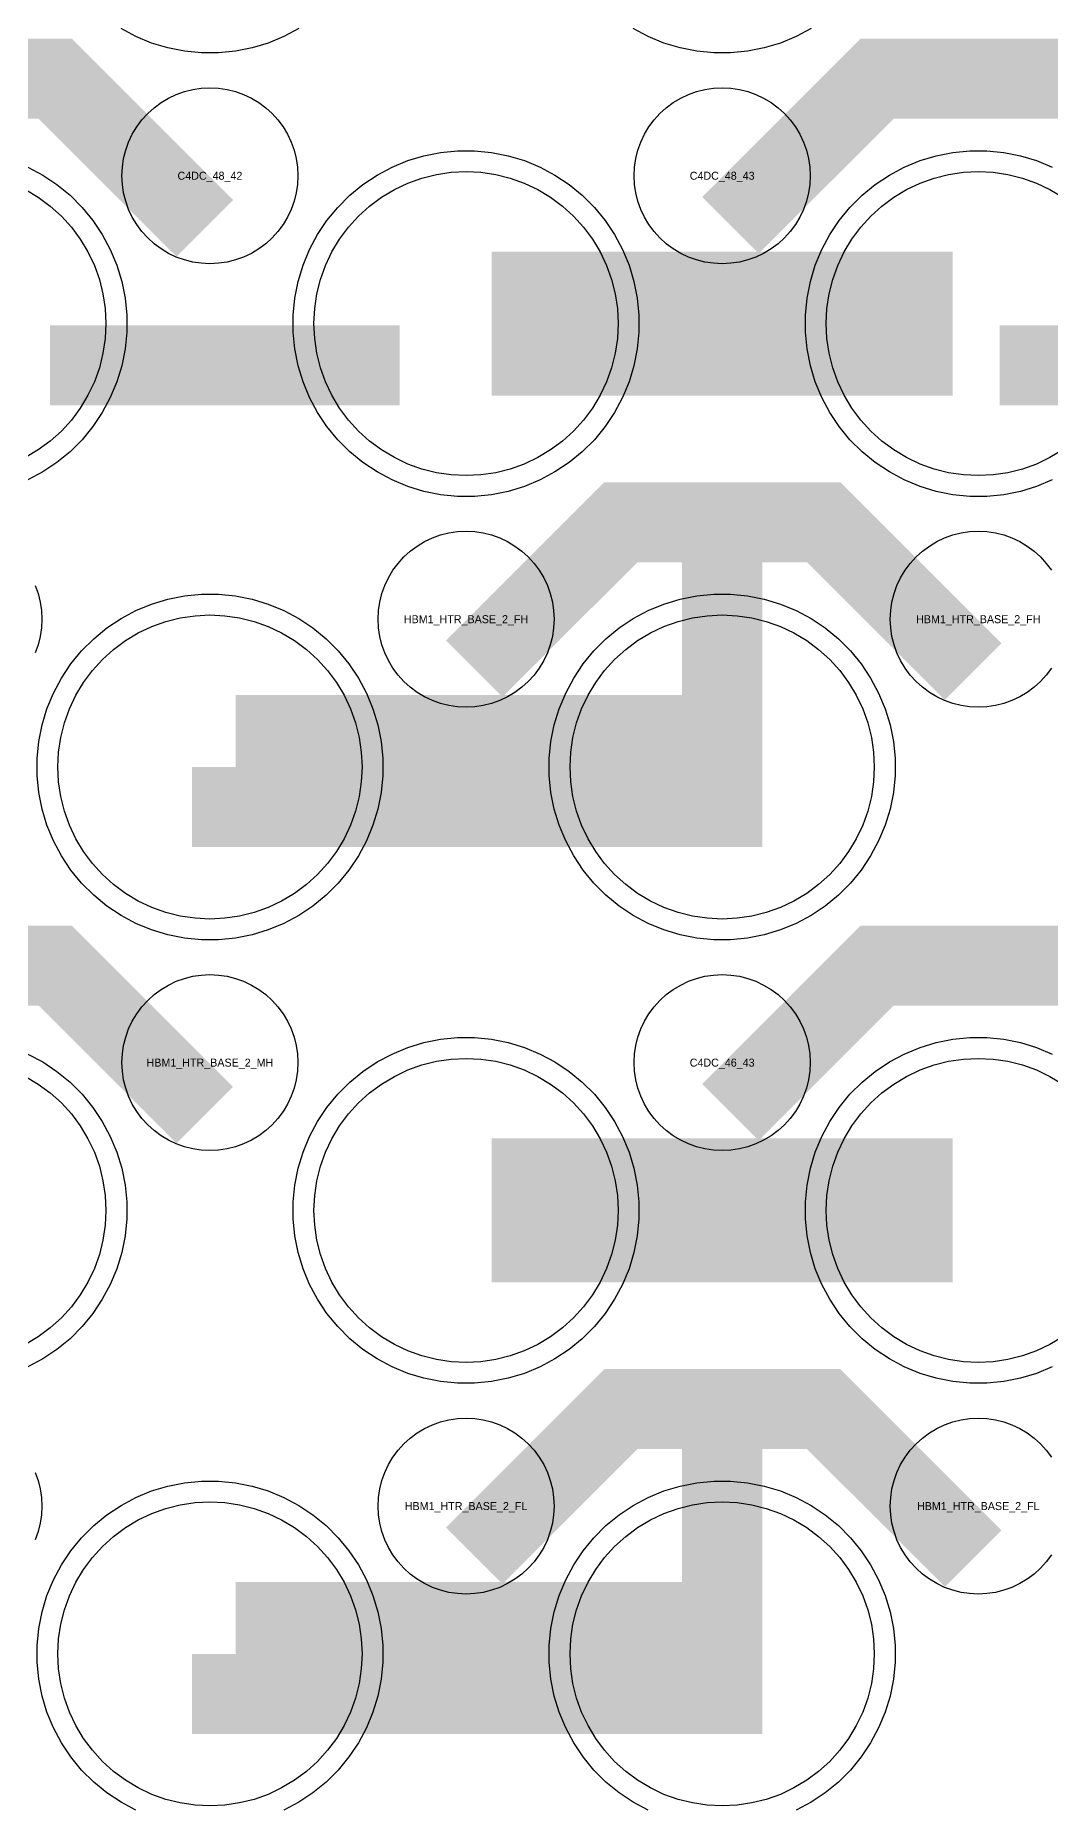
# Model space of a CAD drawing. Extents: x -11880 to 11880, y -14992 to 14992.
# Drawn here: x 1626 to 1943, y -8652 to -8098 of the extents above; entities that cross this region are included whole.
import ezdxf
from ezdxf.enums import TextEntityAlignment as Align

# ---------------------------------------------------------------- set-up
doc = ezdxf.new("R2010")
doc.units = 0
doc.header["$MEASUREMENT"] = 0
for name, color, linetype in [('GDS_775_DT_237', 138, 'CONTINUOUS'), ('RDL1_FS', 34, 'CONTINUOUS'), ('RDL_BS', 160, 'CONTINUOUS')]:
    doc.layers.add(name, color=color, linetype=linetype)

msp = doc.modelspace()

# ---------------------------------------------------------------- linework, layer by layer
at = {"layer": 'RDL1_FS', "color": 241, "true_color": 0xf7abae}
msp.add_lwpolyline([(1760, -8235.999), (1755.343, -8235.77), (1750.732, -8235.086), (1746.209, -8233.954), (1741.819, -8232.382), (1737.605, -8230.39), (1733.605, -8227.992), (1729.86, -8225.214), (1726.406, -8222.084), (1723.276, -8218.63), (1720.498, -8214.885), (1718.1, -8210.885), (1716.108, -8206.671), (1714.536, -8202.281), (1713.404, -8197.758), (1712.72, -8193.147), (1712.491, -8188.49), (1712.72, -8183.833), (1713.404, -8179.222), (1714.536, -8174.699), (1716.108, -8170.309), (1718.1, -8166.095), (1720.498, -8162.095), (1723.276, -8158.35), (1726.406, -8154.896), (1729.86, -8151.766), (1733.605, -8148.988), (1737.605, -8146.59), (1741.819, -8144.598), (1746.209, -8143.026), (1750.732, -8141.894), (1755.343, -8141.21), (1760, -8140.981), (1764.657, -8141.21), (1769.268, -8141.894), (1773.791, -8143.026), (1778.181, -8144.598), (1782.395, -8146.59), (1786.395, -8148.988), (1790.14, -8151.766), (1793.594, -8154.896), (1796.724, -8158.35), (1799.502, -8162.095), (1801.9, -8166.095), (1803.892, -8170.309), (1805.464, -8174.699), (1806.596, -8179.222), (1807.28, -8183.833), (1807.509, -8188.49), (1807.28, -8193.147), (1806.596, -8197.758), (1805.464, -8202.281), (1803.892, -8206.671), (1801.9, -8210.885), (1799.502, -8214.885), (1796.724, -8218.63), (1793.594, -8222.084), (1790.14, -8225.214), (1786.395, -8227.992), (1782.395, -8230.39), (1778.181, -8232.382), (1773.791, -8233.954), (1769.268, -8235.086), (1764.657, -8235.77)], close=True, dxfattribs=at)
for points in [[(1946.395, -8227.992), (1942.395, -8230.39), (1938.181, -8232.382), (1933.791, -8233.954), (1929.268, -8235.086), (1924.657, -8235.77), (1920, -8235.999), (1915.343, -8235.77), (1910.732, -8235.086), (1906.209, -8233.954), (1901.819, -8232.382), (1897.605, -8230.39), (1893.605, -8227.992), (1889.86, -8225.214), (1886.406, -8222.084), (1883.276, -8218.63), (1880.498, -8214.885), (1878.1, -8210.885), (1876.108, -8206.671), (1874.536, -8202.281), (1873.404, -8197.758), (1872.72, -8193.147), (1872.491, -8188.49), (1872.72, -8183.833), (1873.404, -8179.222), (1874.536, -8174.699), (1876.108, -8170.309), (1878.1, -8166.095), (1880.498, -8162.095), (1883.276, -8158.35), (1886.406, -8154.896), (1889.86, -8151.766), (1893.605, -8148.988), (1897.605, -8146.59), (1901.819, -8144.598), (1906.209, -8143.026), (1910.732, -8141.894), (1915.343, -8141.21), (1920, -8140.981), (1924.657, -8141.21), (1929.268, -8141.894), (1933.791, -8143.026), (1938.181, -8144.598), (1942.395, -8146.59), (1946.395, -8148.988)], [(1622.395, -8146.59), (1626.395, -8148.988), (1630.14, -8151.766), (1633.594, -8154.896), (1636.724, -8158.35), (1639.502, -8162.095), (1641.9, -8166.095), (1643.892, -8170.309), (1645.464, -8174.699), (1646.596, -8179.222), (1647.28, -8183.833), (1647.509, -8188.49), (1647.28, -8193.147), (1646.596, -8197.758), (1645.464, -8202.281), (1643.892, -8206.671), (1641.9, -8210.885), (1639.502, -8214.885), (1636.724, -8218.63), (1633.594, -8222.084), (1630.14, -8225.214), (1626.395, -8227.992), (1622.395, -8230.39)]]:
    msp.add_lwpolyline(points, dxfattribs=at)
for points in [[(1768.002, -8188.49, 45, 45, 0), (1840.002, -8188.49, 45, 45, 0)], [(1840.002, -8188.49, 45, 45, 0), (1912.002, -8188.49, 45, 45, 0)]]:
    msp.add_lwpolyline(points, format="xyseb", dxfattribs=at)
at = {"layer": 'RDL1_FS'}
for points in [[(1680, -8374.564), (1675.343, -8374.335), (1670.732, -8373.651), (1666.209, -8372.519), (1661.819, -8370.947), (1657.605, -8368.955), (1653.605, -8366.557), (1649.86, -8363.779), (1646.406, -8360.649), (1643.276, -8357.195), (1640.498, -8353.45), (1638.1, -8349.45), (1636.108, -8345.236), (1634.536, -8340.846), (1633.404, -8336.323), (1632.72, -8331.712), (1632.491, -8327.055), (1632.72, -8322.398), (1633.404, -8317.787), (1634.536, -8313.264), (1636.108, -8308.874), (1638.1, -8304.66), (1640.498, -8300.66), (1643.276, -8296.915), (1646.406, -8293.461), (1649.86, -8290.331), (1653.605, -8287.553), (1657.605, -8285.155), (1661.819, -8283.163), (1666.209, -8281.591), (1670.732, -8280.459), (1675.343, -8279.775), (1680, -8279.546), (1684.657, -8279.775), (1689.268, -8280.459), (1693.791, -8281.591), (1698.181, -8283.163), (1702.395, -8285.155), (1706.395, -8287.553), (1710.14, -8290.331), (1713.594, -8293.461), (1716.724, -8296.915), (1719.502, -8300.66), (1721.9, -8304.66), (1723.892, -8308.874), (1725.464, -8313.264), (1726.596, -8317.787), (1727.28, -8322.398), (1727.509, -8327.055), (1727.28, -8331.712), (1726.596, -8336.323), (1725.464, -8340.846), (1723.892, -8345.236), (1721.9, -8349.45), (1719.502, -8353.45), (1716.724, -8357.195), (1713.594, -8360.649), (1710.14, -8363.779), (1706.395, -8366.557), (1702.395, -8368.955), (1698.181, -8370.947), (1693.791, -8372.519), (1689.268, -8373.651), (1684.657, -8374.335)], [(1840, -8374.564), (1835.343, -8374.335), (1830.732, -8373.651), (1826.209, -8372.519), (1821.819, -8370.947), (1817.605, -8368.955), (1813.605, -8366.557), (1809.86, -8363.779), (1806.406, -8360.649), (1803.276, -8357.195), (1800.498, -8353.45), (1798.1, -8349.45), (1796.108, -8345.236), (1794.536, -8340.846), (1793.404, -8336.323), (1792.72, -8331.712), (1792.491, -8327.055), (1792.72, -8322.398), (1793.404, -8317.787), (1794.536, -8313.264), (1796.108, -8308.874), (1798.1, -8304.66), (1800.498, -8300.66), (1803.276, -8296.915), (1806.406, -8293.461), (1809.86, -8290.331), (1813.605, -8287.553), (1817.605, -8285.155), (1821.819, -8283.163), (1826.209, -8281.591), (1830.732, -8280.459), (1835.343, -8279.775), (1840, -8279.546), (1844.657, -8279.775), (1849.268, -8280.459), (1853.791, -8281.591), (1858.181, -8283.163), (1862.395, -8285.155), (1866.395, -8287.553), (1870.14, -8290.331), (1873.594, -8293.461), (1876.724, -8296.915), (1879.502, -8300.66), (1881.9, -8304.66), (1883.892, -8308.874), (1885.464, -8313.264), (1886.596, -8317.787), (1887.28, -8322.398), (1887.509, -8327.055), (1887.28, -8331.712), (1886.596, -8336.323), (1885.464, -8340.846), (1883.892, -8345.236), (1881.9, -8349.45), (1879.502, -8353.45), (1876.724, -8357.195), (1873.594, -8360.649), (1870.14, -8363.779), (1866.395, -8366.557), (1862.395, -8368.955), (1858.181, -8370.947), (1853.791, -8372.519), (1849.268, -8373.651), (1844.657, -8374.335)], [(1760, -8513.124), (1755.343, -8512.895), (1750.732, -8512.211), (1746.209, -8511.079), (1741.819, -8509.507), (1737.605, -8507.515), (1733.605, -8505.117), (1729.86, -8502.339), (1726.406, -8499.209), (1723.276, -8495.755), (1720.498, -8492.01), (1718.1, -8488.01), (1716.108, -8483.796), (1714.536, -8479.406), (1713.404, -8474.883), (1712.72, -8470.272), (1712.491, -8465.615), (1712.72, -8460.958), (1713.404, -8456.347), (1714.536, -8451.824), (1716.108, -8447.434), (1718.1, -8443.22), (1720.498, -8439.22), (1723.276, -8435.475), (1726.406, -8432.021), (1729.86, -8428.891), (1733.605, -8426.113), (1737.605, -8423.715), (1741.819, -8421.723), (1746.209, -8420.151), (1750.732, -8419.019), (1755.343, -8418.335), (1760, -8418.106), (1764.657, -8418.335), (1769.268, -8419.019), (1773.791, -8420.151), (1778.181, -8421.723), (1782.395, -8423.715), (1786.395, -8426.113), (1790.14, -8428.891), (1793.594, -8432.021), (1796.724, -8435.475), (1799.502, -8439.22), (1801.9, -8443.22), (1803.892, -8447.434), (1805.464, -8451.824), (1806.596, -8456.347), (1807.28, -8460.958), (1807.509, -8465.615), (1807.28, -8470.272), (1806.596, -8474.883), (1805.464, -8479.406), (1803.892, -8483.796), (1801.9, -8488.01), (1799.502, -8492.01), (1796.724, -8495.755), (1793.594, -8499.209), (1790.14, -8502.339), (1786.395, -8505.117), (1782.395, -8507.515), (1778.181, -8509.507), (1773.791, -8511.079), (1769.268, -8512.211), (1764.657, -8512.895)], [(1680, -8651.689), (1675.343, -8651.46), (1670.732, -8650.776), (1666.209, -8649.644), (1661.819, -8648.072), (1657.605, -8646.08), (1653.605, -8643.682), (1649.86, -8640.904), (1646.406, -8637.774), (1643.276, -8634.32), (1640.498, -8630.575), (1638.1, -8626.575), (1636.108, -8622.361), (1634.536, -8617.971), (1633.404, -8613.448), (1632.72, -8608.837), (1632.491, -8604.18), (1632.72, -8599.523), (1633.404, -8594.912), (1634.536, -8590.389), (1636.108, -8585.999), (1638.1, -8581.785), (1640.498, -8577.785), (1643.276, -8574.04), (1646.406, -8570.586), (1649.86, -8567.456), (1653.605, -8564.678), (1657.605, -8562.28), (1661.819, -8560.288), (1666.209, -8558.716), (1670.732, -8557.584), (1675.343, -8556.9), (1680, -8556.671), (1684.657, -8556.9), (1689.268, -8557.584), (1693.791, -8558.716), (1698.181, -8560.288), (1702.395, -8562.28), (1706.395, -8564.678), (1710.14, -8567.456), (1713.594, -8570.586), (1716.724, -8574.04), (1719.502, -8577.785), (1721.9, -8581.785), (1723.892, -8585.999), (1725.464, -8590.389), (1726.596, -8594.912), (1727.28, -8599.523), (1727.509, -8604.18), (1727.28, -8608.837), (1726.596, -8613.448), (1725.464, -8617.971), (1723.892, -8622.361), (1721.9, -8626.575), (1719.502, -8630.575), (1716.724, -8634.32), (1713.594, -8637.774), (1710.14, -8640.904), (1706.395, -8643.682), (1702.395, -8646.08), (1698.181, -8648.072), (1693.791, -8649.644), (1689.268, -8650.776), (1684.657, -8651.46)], [(1840, -8651.689), (1835.343, -8651.46), (1830.732, -8650.776), (1826.209, -8649.644), (1821.819, -8648.072), (1817.605, -8646.08), (1813.605, -8643.682), (1809.86, -8640.904), (1806.406, -8637.774), (1803.276, -8634.32), (1800.498, -8630.575), (1798.1, -8626.575), (1796.108, -8622.361), (1794.536, -8617.971), (1793.404, -8613.448), (1792.72, -8608.837), (1792.491, -8604.18), (1792.72, -8599.523), (1793.404, -8594.912), (1794.536, -8590.389), (1796.108, -8585.999), (1798.1, -8581.785), (1800.498, -8577.785), (1803.276, -8574.04), (1806.406, -8570.586), (1809.86, -8567.456), (1813.605, -8564.678), (1817.605, -8562.28), (1821.819, -8560.288), (1826.209, -8558.716), (1830.732, -8557.584), (1835.343, -8556.9), (1840, -8556.671), (1844.657, -8556.9), (1849.268, -8557.584), (1853.791, -8558.716), (1858.181, -8560.288), (1862.395, -8562.28), (1866.395, -8564.678), (1870.14, -8567.456), (1873.594, -8570.586), (1876.724, -8574.04), (1879.502, -8577.785), (1881.9, -8581.785), (1883.892, -8585.999), (1885.464, -8590.389), (1886.596, -8594.912), (1887.28, -8599.523), (1887.509, -8604.18), (1887.28, -8608.837), (1886.596, -8613.448), (1885.464, -8617.971), (1883.892, -8622.361), (1881.9, -8626.575), (1879.502, -8630.575), (1876.724, -8634.32), (1873.594, -8637.774), (1870.14, -8640.904), (1866.395, -8643.682), (1862.395, -8646.08), (1858.181, -8648.072), (1853.791, -8649.644), (1849.268, -8650.776), (1844.657, -8651.46)]]:
    msp.add_lwpolyline(points, close=True, dxfattribs=at)
for points in [[(1688.002, -8327.055, 45, 45, 0), (1760.002, -8327.055, 45, 45, 0)], [(1760.002, -8327.055, 45, 45, 0), (1832.002, -8327.055, 45, 45, 0)], [(1768.002, -8465.615, 45, 45, 0), (1840.002, -8465.615, 45, 45, 0)], [(1840.002, -8465.615, 45, 45, 0), (1912.002, -8465.615, 45, 45, 0)], [(1688.002, -8604.18, 45, 45, 0), (1760.002, -8604.18, 45, 45, 0)], [(1760.002, -8604.18, 45, 45, 0), (1832.002, -8604.18, 45, 45, 0)]]:
    msp.add_lwpolyline(points, format="xyseb", dxfattribs=at)
for points in [[(1946.395, -8505.117), (1942.395, -8507.515), (1938.181, -8509.507), (1933.791, -8511.079), (1929.268, -8512.211), (1924.657, -8512.895), (1920, -8513.124), (1915.343, -8512.895), (1910.732, -8512.211), (1906.209, -8511.079), (1901.819, -8509.507), (1897.605, -8507.515), (1893.605, -8505.117), (1889.86, -8502.339), (1886.406, -8499.209), (1883.276, -8495.755), (1880.498, -8492.01), (1878.1, -8488.01), (1876.108, -8483.796), (1874.536, -8479.406), (1873.404, -8474.883), (1872.72, -8470.272), (1872.491, -8465.615), (1872.72, -8460.958), (1873.404, -8456.347), (1874.536, -8451.824), (1876.108, -8447.434), (1878.1, -8443.22), (1880.498, -8439.22), (1883.276, -8435.475), (1886.406, -8432.021), (1889.86, -8428.891), (1893.605, -8426.113), (1897.605, -8423.715), (1901.819, -8421.723), (1906.209, -8420.151), (1910.732, -8419.019), (1915.343, -8418.335), (1920, -8418.106), (1924.657, -8418.335), (1929.268, -8419.019), (1933.791, -8420.151), (1938.181, -8421.723), (1942.395, -8423.715), (1946.395, -8426.113)], [(1622.395, -8423.715), (1626.395, -8426.113), (1630.14, -8428.891), (1633.594, -8432.021), (1636.724, -8435.475), (1639.502, -8439.22), (1641.9, -8443.22), (1643.892, -8447.434), (1645.464, -8451.824), (1646.596, -8456.347), (1647.28, -8460.958), (1647.509, -8465.615), (1647.28, -8470.272), (1646.596, -8474.883), (1645.464, -8479.406), (1643.892, -8483.796), (1641.9, -8488.01), (1639.502, -8492.01), (1636.724, -8495.755), (1633.594, -8499.209), (1630.14, -8502.339), (1626.395, -8505.117), (1622.395, -8507.515)]]:
    msp.add_lwpolyline(points, dxfattribs=at)
at = {"layer": 'RDL_BS'}
for points in [[(1678.401, -8158.703, 25, 25, 0), (1631.687, -8111.989, 25, 25, 0), (1601.929, -8111.989, 25, 25, 0)], [(1842.562, -8157.804, 25, 25, 0), (1888.377, -8111.989, 25, 25, 0), (1921.93, -8111.989, 25, 25, 0)], [(1998.401, -8158.703, 25, 25, 0), (1951.687, -8111.989, 25, 25, 0), (1921.929, -8111.989, 25, 25, 0)], [(1840, -8352.055, 25, 25, 0), (1840, -8238.054, 25, 25, 0)], [(1762.562, -8296.369, 25, 25, 0), (1808.377, -8250.554, 25, 25, 0), (1841.93, -8250.554, 25, 25, 0)], [(1918.401, -8297.268, 25, 25, 0), (1871.687, -8250.554, 25, 25, 0), (1841.929, -8250.554, 25, 25, 0)], [(1674.397, -8339.555, 25, 25, 0), (1852.5, -8339.555, 25, 25, 0)], [(1678.401, -8435.828, 25, 25, 0), (1631.687, -8389.114, 25, 25, 0), (1601.929, -8389.114, 25, 25, 0)], [(1842.562, -8434.929, 25, 25, 0), (1888.377, -8389.114, 25, 25, 0), (1921.93, -8389.114, 25, 25, 0)], [(1998.401, -8435.828, 25, 25, 0), (1951.687, -8389.114, 25, 25, 0), (1921.929, -8389.114, 25, 25, 0)], [(1840, -8629.18, 25, 25, 0), (1840, -8515.179, 25, 25, 0)], [(1762.562, -8573.494, 25, 25, 0), (1808.377, -8527.679, 25, 25, 0), (1841.93, -8527.679, 25, 25, 0)], [(1918.401, -8574.393, 25, 25, 0), (1871.687, -8527.679, 25, 25, 0), (1841.929, -8527.679, 25, 25, 0)], [(1674.397, -8616.68, 25, 25, 0), (1852.5, -8616.68, 25, 25, 0)]]:
    msp.add_lwpolyline(points, format="xyseb", dxfattribs=at)
at = {"layer": 'RDL_BS', "color": 241, "true_color": 0xf7abae}
for points in [[(1707.777, -8096.308), (1703.115, -8098.8), (1698.205, -8100.831), (1693.165, -8102.362), (1687.938, -8103.408), (1682.644, -8103.925), (1677.356, -8103.925), (1672.062, -8103.408), (1666.835, -8102.362), (1661.795, -8100.831), (1656.885, -8098.8), (1652.223, -8096.308)], [(1867.777, -8096.308), (1863.115, -8098.8), (1858.205, -8100.831), (1853.165, -8102.362), (1847.938, -8103.408), (1842.644, -8103.925), (1837.356, -8103.925), (1832.062, -8103.408), (1826.835, -8102.362), (1821.795, -8100.831), (1816.885, -8098.8), (1812.223, -8096.308)], [(1623.115, -8139.615), (1627.777, -8142.107), (1632.191, -8145.054), (1636.292, -8148.416), (1640.074, -8152.198), (1643.436, -8156.299), (1646.383, -8160.713), (1648.875, -8165.375), (1650.906, -8170.285), (1652.437, -8175.325), (1653.483, -8180.552), (1654, -8185.846), (1654, -8191.134), (1653.483, -8196.428), (1652.437, -8201.655), (1650.906, -8206.695), (1648.875, -8211.605), (1646.383, -8216.267), (1643.436, -8220.681), (1640.074, -8224.782), (1636.292, -8228.564), (1632.191, -8231.926), (1627.777, -8234.873), (1623.115, -8237.365)], [(1943.115, -8237.365), (1938.205, -8239.396), (1933.165, -8240.927), (1927.938, -8241.973), (1922.644, -8242.49), (1917.356, -8242.49), (1912.062, -8241.973), (1906.835, -8240.927), (1901.795, -8239.396), (1896.885, -8237.365), (1892.223, -8234.873), (1887.809, -8231.926), (1883.708, -8228.564), (1879.926, -8224.782), (1876.564, -8220.681), (1873.617, -8216.267), (1871.125, -8211.605), (1869.094, -8206.695), (1867.563, -8201.655), (1866.517, -8196.428), (1866, -8191.134), (1866, -8185.846), (1866.517, -8180.552), (1867.563, -8175.325), (1869.094, -8170.285), (1871.125, -8165.375), (1873.617, -8160.713), (1876.564, -8156.299), (1879.926, -8152.198), (1883.708, -8148.416), (1887.809, -8145.054), (1892.223, -8142.107), (1896.885, -8139.615), (1901.795, -8137.584), (1906.835, -8136.053), (1912.062, -8135.007), (1917.356, -8134.49), (1922.644, -8134.49), (1927.938, -8135.007), (1933.165, -8136.053), (1938.205, -8137.584), (1943.115, -8139.615)]]:
    msp.add_lwpolyline(points, dxfattribs=at)
at = {"layer": 'RDL_BS'}
for points in [[(1680, -8169.796), (1677.307, -8169.664), (1674.635, -8169.268), (1672.016, -8168.611), (1669.481, -8167.704), (1667.044, -8166.552), (1664.72, -8165.159), (1662.557, -8163.556), (1660.558, -8161.744), (1658.746, -8159.745), (1657.143, -8157.582), (1655.75, -8155.258), (1654.598, -8152.821), (1653.691, -8150.286), (1653.034, -8147.667), (1652.638, -8144.995), (1652.506, -8142.302), (1652.638, -8139.609), (1653.034, -8136.937), (1653.691, -8134.318), (1654.598, -8131.783), (1655.75, -8129.346), (1657.143, -8127.022), (1658.746, -8124.859), (1660.558, -8122.86), (1662.557, -8121.048), (1664.72, -8119.445), (1667.044, -8118.052), (1669.481, -8116.9), (1672.016, -8115.993), (1674.635, -8115.336), (1677.307, -8114.94), (1680, -8114.808), (1682.693, -8114.94), (1685.365, -8115.336), (1687.984, -8115.993), (1690.519, -8116.9), (1692.956, -8118.052), (1695.28, -8119.445), (1697.443, -8121.048), (1699.442, -8122.86), (1701.254, -8124.859), (1702.857, -8127.022), (1704.25, -8129.346), (1705.402, -8131.783), (1706.309, -8134.318), (1706.966, -8136.937), (1707.362, -8139.609), (1707.494, -8142.302), (1707.362, -8144.995), (1706.966, -8147.667), (1706.309, -8150.286), (1705.402, -8152.821), (1704.25, -8155.258), (1702.857, -8157.582), (1701.254, -8159.745), (1699.442, -8161.744), (1697.443, -8163.556), (1695.28, -8165.159), (1692.956, -8166.552), (1690.519, -8167.704), (1687.984, -8168.611), (1685.365, -8169.268), (1682.693, -8169.664)], [(1840, -8169.796), (1837.307, -8169.664), (1834.635, -8169.268), (1832.016, -8168.611), (1829.481, -8167.704), (1827.044, -8166.552), (1824.72, -8165.159), (1822.557, -8163.556), (1820.558, -8161.744), (1818.746, -8159.745), (1817.143, -8157.582), (1815.75, -8155.258), (1814.598, -8152.821), (1813.691, -8150.286), (1813.034, -8147.667), (1812.638, -8144.995), (1812.506, -8142.302), (1812.638, -8139.609), (1813.034, -8136.937), (1813.691, -8134.318), (1814.598, -8131.783), (1815.75, -8129.346), (1817.143, -8127.022), (1818.746, -8124.859), (1820.558, -8122.86), (1822.557, -8121.048), (1824.72, -8119.445), (1827.044, -8118.052), (1829.481, -8116.9), (1832.016, -8115.993), (1834.635, -8115.336), (1837.307, -8114.94), (1840, -8114.808), (1842.693, -8114.94), (1845.365, -8115.336), (1847.984, -8115.993), (1850.519, -8116.9), (1852.956, -8118.052), (1855.28, -8119.445), (1857.443, -8121.048), (1859.442, -8122.86), (1861.254, -8124.859), (1862.857, -8127.022), (1864.25, -8129.346), (1865.402, -8131.783), (1866.309, -8134.318), (1866.966, -8136.937), (1867.362, -8139.609), (1867.494, -8142.302), (1867.362, -8144.995), (1866.966, -8147.667), (1866.309, -8150.286), (1865.402, -8152.821), (1864.25, -8155.258), (1862.857, -8157.582), (1861.254, -8159.745), (1859.442, -8161.744), (1857.443, -8163.556), (1855.28, -8165.159), (1852.956, -8166.552), (1850.519, -8167.704), (1847.984, -8168.611), (1845.365, -8169.268), (1842.693, -8169.664)], [(1760, -8308.361), (1757.307, -8308.229), (1754.635, -8307.833), (1752.016, -8307.176), (1749.481, -8306.269), (1747.044, -8305.117), (1744.72, -8303.724), (1742.557, -8302.121), (1740.558, -8300.309), (1738.746, -8298.31), (1737.143, -8296.147), (1735.75, -8293.823), (1734.598, -8291.386), (1733.691, -8288.851), (1733.034, -8286.232), (1732.638, -8283.56), (1732.506, -8280.867), (1732.638, -8278.174), (1733.034, -8275.502), (1733.691, -8272.883), (1734.598, -8270.348), (1735.75, -8267.911), (1737.143, -8265.587), (1738.746, -8263.424), (1740.558, -8261.425), (1742.557, -8259.613), (1744.72, -8258.01), (1747.044, -8256.617), (1749.481, -8255.465), (1752.016, -8254.558), (1754.635, -8253.901), (1757.307, -8253.505), (1760, -8253.373), (1762.693, -8253.505), (1765.365, -8253.901), (1767.984, -8254.558), (1770.519, -8255.465), (1772.956, -8256.617), (1775.28, -8258.01), (1777.443, -8259.613), (1779.442, -8261.425), (1781.254, -8263.424), (1782.857, -8265.587), (1784.25, -8267.911), (1785.402, -8270.348), (1786.309, -8272.883), (1786.966, -8275.502), (1787.362, -8278.174), (1787.494, -8280.867), (1787.362, -8283.56), (1786.966, -8286.232), (1786.309, -8288.851), (1785.402, -8291.386), (1784.25, -8293.823), (1782.857, -8296.147), (1781.254, -8298.31), (1779.442, -8300.309), (1777.443, -8302.121), (1775.28, -8303.724), (1772.956, -8305.117), (1770.519, -8306.269), (1767.984, -8307.176), (1765.365, -8307.833), (1762.693, -8308.229)], [(1677.356, -8381.055), (1672.062, -8380.538), (1666.835, -8379.492), (1661.795, -8377.961), (1656.885, -8375.93), (1652.223, -8373.438), (1647.809, -8370.491), (1643.708, -8367.129), (1639.926, -8363.347), (1636.564, -8359.246), (1633.617, -8354.832), (1631.125, -8350.17), (1629.094, -8345.26), (1627.563, -8340.22), (1626.517, -8334.993), (1626, -8329.699), (1626, -8324.411), (1626.517, -8319.117), (1627.563, -8313.89), (1629.094, -8308.85), (1631.125, -8303.94), (1633.617, -8299.278), (1636.564, -8294.864), (1639.926, -8290.763), (1643.708, -8286.981), (1647.809, -8283.619), (1652.223, -8280.672), (1656.885, -8278.18), (1661.795, -8276.149), (1666.835, -8274.618), (1672.062, -8273.572), (1677.356, -8273.055), (1682.644, -8273.055), (1687.938, -8273.572), (1693.165, -8274.618), (1698.205, -8276.149), (1703.115, -8278.18), (1707.777, -8280.672), (1712.191, -8283.619), (1716.292, -8286.981), (1720.074, -8290.763), (1723.436, -8294.864), (1726.383, -8299.278), (1728.875, -8303.94), (1730.906, -8308.85), (1732.437, -8313.89), (1733.483, -8319.117), (1734, -8324.411), (1734, -8329.699), (1733.483, -8334.993), (1732.437, -8340.22), (1730.906, -8345.26), (1728.875, -8350.17), (1726.383, -8354.832), (1723.436, -8359.246), (1720.074, -8363.347), (1716.292, -8367.129), (1712.191, -8370.491), (1707.777, -8373.438), (1703.115, -8375.93), (1698.205, -8377.961), (1693.165, -8379.492), (1687.938, -8380.538), (1682.644, -8381.055)], [(1837.356, -8381.055), (1832.062, -8380.538), (1826.835, -8379.492), (1821.795, -8377.961), (1816.885, -8375.93), (1812.223, -8373.438), (1807.809, -8370.491), (1803.708, -8367.129), (1799.926, -8363.347), (1796.564, -8359.246), (1793.617, -8354.832), (1791.125, -8350.17), (1789.094, -8345.26), (1787.563, -8340.22), (1786.517, -8334.993), (1786, -8329.699), (1786, -8324.411), (1786.517, -8319.117), (1787.563, -8313.89), (1789.094, -8308.85), (1791.125, -8303.94), (1793.617, -8299.278), (1796.564, -8294.864), (1799.926, -8290.763), (1803.708, -8286.981), (1807.809, -8283.619), (1812.223, -8280.672), (1816.885, -8278.18), (1821.795, -8276.149), (1826.835, -8274.618), (1832.062, -8273.572), (1837.356, -8273.055), (1842.644, -8273.055), (1847.938, -8273.572), (1853.165, -8274.618), (1858.205, -8276.149), (1863.115, -8278.18), (1867.777, -8280.672), (1872.191, -8283.619), (1876.292, -8286.981), (1880.074, -8290.763), (1883.436, -8294.864), (1886.383, -8299.278), (1888.875, -8303.94), (1890.906, -8308.85), (1892.437, -8313.89), (1893.483, -8319.117), (1894, -8324.411), (1894, -8329.699), (1893.483, -8334.993), (1892.437, -8340.22), (1890.906, -8345.26), (1888.875, -8350.17), (1886.383, -8354.832), (1883.436, -8359.246), (1880.074, -8363.347), (1876.292, -8367.129), (1872.191, -8370.491), (1867.777, -8373.438), (1863.115, -8375.93), (1858.205, -8377.961), (1853.165, -8379.492), (1847.938, -8380.538), (1842.644, -8381.055)], [(1680, -8446.921), (1677.307, -8446.789), (1674.635, -8446.393), (1672.016, -8445.736), (1669.481, -8444.829), (1667.044, -8443.677), (1664.72, -8442.284), (1662.557, -8440.681), (1660.558, -8438.869), (1658.746, -8436.87), (1657.143, -8434.707), (1655.75, -8432.383), (1654.598, -8429.946), (1653.691, -8427.411), (1653.034, -8424.792), (1652.638, -8422.12), (1652.506, -8419.427), (1652.638, -8416.734), (1653.034, -8414.062), (1653.691, -8411.443), (1654.598, -8408.908), (1655.75, -8406.471), (1657.143, -8404.147), (1658.746, -8401.984), (1660.558, -8399.985), (1662.557, -8398.173), (1664.72, -8396.57), (1667.044, -8395.177), (1669.481, -8394.025), (1672.016, -8393.118), (1674.635, -8392.461), (1677.307, -8392.065), (1680, -8391.933), (1682.693, -8392.065), (1685.365, -8392.461), (1687.984, -8393.118), (1690.519, -8394.025), (1692.956, -8395.177), (1695.28, -8396.57), (1697.443, -8398.173), (1699.442, -8399.985), (1701.254, -8401.984), (1702.857, -8404.147), (1704.25, -8406.471), (1705.402, -8408.908), (1706.309, -8411.443), (1706.966, -8414.062), (1707.362, -8416.734), (1707.494, -8419.427), (1707.362, -8422.12), (1706.966, -8424.792), (1706.309, -8427.411), (1705.402, -8429.946), (1704.25, -8432.383), (1702.857, -8434.707), (1701.254, -8436.87), (1699.442, -8438.869), (1697.443, -8440.681), (1695.28, -8442.284), (1692.956, -8443.677), (1690.519, -8444.829), (1687.984, -8445.736), (1685.365, -8446.393), (1682.693, -8446.789)], [(1840, -8446.921), (1837.307, -8446.789), (1834.635, -8446.393), (1832.016, -8445.736), (1829.481, -8444.829), (1827.044, -8443.677), (1824.72, -8442.284), (1822.557, -8440.681), (1820.558, -8438.869), (1818.746, -8436.87), (1817.143, -8434.707), (1815.75, -8432.383), (1814.598, -8429.946), (1813.691, -8427.411), (1813.034, -8424.792), (1812.638, -8422.12), (1812.506, -8419.427), (1812.638, -8416.734), (1813.034, -8414.062), (1813.691, -8411.443), (1814.598, -8408.908), (1815.75, -8406.471), (1817.143, -8404.147), (1818.746, -8401.984), (1820.558, -8399.985), (1822.557, -8398.173), (1824.72, -8396.57), (1827.044, -8395.177), (1829.481, -8394.025), (1832.016, -8393.118), (1834.635, -8392.461), (1837.307, -8392.065), (1840, -8391.933), (1842.693, -8392.065), (1845.365, -8392.461), (1847.984, -8393.118), (1850.519, -8394.025), (1852.956, -8395.177), (1855.28, -8396.57), (1857.443, -8398.173), (1859.442, -8399.985), (1861.254, -8401.984), (1862.857, -8404.147), (1864.25, -8406.471), (1865.402, -8408.908), (1866.309, -8411.443), (1866.966, -8414.062), (1867.362, -8416.734), (1867.494, -8419.427), (1867.362, -8422.12), (1866.966, -8424.792), (1866.309, -8427.411), (1865.402, -8429.946), (1864.25, -8432.383), (1862.857, -8434.707), (1861.254, -8436.87), (1859.442, -8438.869), (1857.443, -8440.681), (1855.28, -8442.284), (1852.956, -8443.677), (1850.519, -8444.829), (1847.984, -8445.736), (1845.365, -8446.393), (1842.693, -8446.789)], [(1757.356, -8519.615), (1752.062, -8519.098), (1746.835, -8518.052), (1741.795, -8516.521), (1736.885, -8514.49), (1732.223, -8511.998), (1727.809, -8509.051), (1723.708, -8505.689), (1719.926, -8501.907), (1716.564, -8497.806), (1713.617, -8493.392), (1711.125, -8488.73), (1709.094, -8483.82), (1707.563, -8478.78), (1706.517, -8473.553), (1706, -8468.259), (1706, -8462.971), (1706.517, -8457.677), (1707.563, -8452.45), (1709.094, -8447.41), (1711.125, -8442.5), (1713.617, -8437.838), (1716.564, -8433.424), (1719.926, -8429.323), (1723.708, -8425.541), (1727.809, -8422.179), (1732.223, -8419.232), (1736.885, -8416.74), (1741.795, -8414.709), (1746.835, -8413.178), (1752.062, -8412.132), (1757.356, -8411.615), (1762.644, -8411.615), (1767.938, -8412.132), (1773.165, -8413.178), (1778.205, -8414.709), (1783.115, -8416.74), (1787.777, -8419.232), (1792.191, -8422.179), (1796.292, -8425.541), (1800.074, -8429.323), (1803.436, -8433.424), (1806.383, -8437.838), (1808.875, -8442.5), (1810.906, -8447.41), (1812.437, -8452.45), (1813.483, -8457.677), (1814, -8462.971), (1814, -8468.259), (1813.483, -8473.553), (1812.437, -8478.78), (1810.906, -8483.82), (1808.875, -8488.73), (1806.383, -8493.392), (1803.436, -8497.806), (1800.074, -8501.907), (1796.292, -8505.689), (1792.191, -8509.051), (1787.777, -8511.998), (1783.115, -8514.49), (1778.205, -8516.521), (1773.165, -8518.052), (1767.938, -8519.098), (1762.644, -8519.615)], [(1760, -8585.486), (1757.307, -8585.354), (1754.635, -8584.958), (1752.016, -8584.301), (1749.481, -8583.394), (1747.044, -8582.242), (1744.72, -8580.849), (1742.557, -8579.246), (1740.558, -8577.434), (1738.746, -8575.435), (1737.143, -8573.272), (1735.75, -8570.948), (1734.598, -8568.511), (1733.691, -8565.976), (1733.034, -8563.357), (1732.638, -8560.685), (1732.506, -8557.992), (1732.638, -8555.299), (1733.034, -8552.627), (1733.691, -8550.008), (1734.598, -8547.473), (1735.75, -8545.036), (1737.143, -8542.712), (1738.746, -8540.549), (1740.558, -8538.55), (1742.557, -8536.738), (1744.72, -8535.135), (1747.044, -8533.742), (1749.481, -8532.59), (1752.016, -8531.683), (1754.635, -8531.026), (1757.307, -8530.63), (1760, -8530.498), (1762.693, -8530.63), (1765.365, -8531.026), (1767.984, -8531.683), (1770.519, -8532.59), (1772.956, -8533.742), (1775.28, -8535.135), (1777.443, -8536.738), (1779.442, -8538.55), (1781.254, -8540.549), (1782.857, -8542.712), (1784.25, -8545.036), (1785.402, -8547.473), (1786.309, -8550.008), (1786.966, -8552.627), (1787.362, -8555.299), (1787.494, -8557.992), (1787.362, -8560.685), (1786.966, -8563.357), (1786.309, -8565.976), (1785.402, -8568.511), (1784.25, -8570.948), (1782.857, -8573.272), (1781.254, -8575.435), (1779.442, -8577.434), (1777.443, -8579.246), (1775.28, -8580.849), (1772.956, -8582.242), (1770.519, -8583.394), (1767.984, -8584.301), (1765.365, -8584.958), (1762.693, -8585.354)]]:
    msp.add_lwpolyline(points, close=True, dxfattribs=at)
at = {"layer": 'RDL_BS', "color": 241, "true_color": 0xf7abae}
msp.add_lwpolyline([(1757.356, -8242.49), (1752.062, -8241.973), (1746.835, -8240.927), (1741.795, -8239.396), (1736.885, -8237.365), (1732.223, -8234.873), (1727.809, -8231.926), (1723.708, -8228.564), (1719.926, -8224.782), (1716.564, -8220.681), (1713.617, -8216.267), (1711.125, -8211.605), (1709.094, -8206.695), (1707.563, -8201.655), (1706.517, -8196.428), (1706, -8191.134), (1706, -8185.846), (1706.517, -8180.552), (1707.563, -8175.325), (1709.094, -8170.285), (1711.125, -8165.375), (1713.617, -8160.713), (1716.564, -8156.299), (1719.926, -8152.198), (1723.708, -8148.416), (1727.809, -8145.054), (1732.223, -8142.107), (1736.885, -8139.615), (1741.795, -8137.584), (1746.835, -8136.053), (1752.062, -8135.007), (1757.356, -8134.49), (1762.644, -8134.49), (1767.938, -8135.007), (1773.165, -8136.053), (1778.205, -8137.584), (1783.115, -8139.615), (1787.777, -8142.107), (1792.191, -8145.054), (1796.292, -8148.416), (1800.074, -8152.198), (1803.436, -8156.299), (1806.383, -8160.713), (1808.875, -8165.375), (1810.906, -8170.285), (1812.437, -8175.325), (1813.483, -8180.552), (1814, -8185.846), (1814, -8191.134), (1813.483, -8196.428), (1812.437, -8201.655), (1810.906, -8206.695), (1808.875, -8211.605), (1806.383, -8216.267), (1803.436, -8220.681), (1800.074, -8224.782), (1796.292, -8228.564), (1792.191, -8231.926), (1787.777, -8234.873), (1783.115, -8237.365), (1778.205, -8239.396), (1773.165, -8240.927), (1767.938, -8241.973), (1762.644, -8242.49)], close=True, dxfattribs=at)
for points in [[(1630.016, -8201.503, 25, 25, 0), (1739.281, -8201.503, 25, 25, 0)], [(2012.5, -8201.503, 25, 25, 0), (1926.667, -8201.503, 25, 25, 0)], [(1972.944, -8201.503, 25, 25, 0), (1931.74, -8201.503, 25, 25, 0)], [(1950.016, -8201.503, 25, 25, 0), (2059.281, -8201.503, 25, 25, 0)]]:
    msp.add_lwpolyline(points, format="xyseb", dxfattribs=at)
at = {"layer": 'RDL_BS'}
for points in [[(1942.857, -8296.147), (1941.254, -8298.31), (1939.442, -8300.309), (1937.443, -8302.121), (1935.28, -8303.724), (1932.956, -8305.117), (1930.519, -8306.269), (1927.984, -8307.176), (1925.365, -8307.833), (1922.693, -8308.229), (1920, -8308.361), (1917.307, -8308.229), (1914.635, -8307.833), (1912.016, -8307.176), (1909.481, -8306.269), (1907.044, -8305.117), (1904.72, -8303.724), (1902.557, -8302.121), (1900.558, -8300.309), (1898.746, -8298.31), (1897.143, -8296.147), (1895.75, -8293.823), (1894.598, -8291.386), (1893.691, -8288.851), (1893.034, -8286.232), (1892.638, -8283.56), (1892.506, -8280.867), (1892.638, -8278.174), (1893.034, -8275.502), (1893.691, -8272.883), (1894.598, -8270.348), (1895.75, -8267.911), (1897.143, -8265.587), (1898.746, -8263.424), (1900.558, -8261.425), (1902.557, -8259.613), (1904.72, -8258.01), (1907.044, -8256.617), (1909.481, -8255.465), (1912.016, -8254.558), (1914.635, -8253.901), (1917.307, -8253.505), (1920, -8253.373), (1922.693, -8253.505), (1925.365, -8253.901), (1927.984, -8254.558), (1930.519, -8255.465), (1932.956, -8256.617), (1935.28, -8258.01), (1937.443, -8259.613), (1939.442, -8261.425), (1941.254, -8263.424), (1942.857, -8265.587)], [(1625.402, -8270.348), (1626.309, -8272.883), (1626.966, -8275.502), (1627.362, -8278.174), (1627.494, -8280.867), (1627.362, -8283.56), (1626.966, -8286.232), (1626.309, -8288.851), (1625.402, -8291.386)], [(1623.115, -8416.74), (1627.777, -8419.232), (1632.191, -8422.179), (1636.292, -8425.541), (1640.074, -8429.323), (1643.436, -8433.424), (1646.383, -8437.838), (1648.875, -8442.5), (1650.906, -8447.41), (1652.437, -8452.45), (1653.483, -8457.677), (1654, -8462.971), (1654, -8468.259), (1653.483, -8473.553), (1652.437, -8478.78), (1650.906, -8483.82), (1648.875, -8488.73), (1646.383, -8493.392), (1643.436, -8497.806), (1640.074, -8501.907), (1636.292, -8505.689), (1632.191, -8509.051), (1627.777, -8511.998), (1623.115, -8514.49)], [(1943.115, -8514.49), (1938.205, -8516.521), (1933.165, -8518.052), (1927.938, -8519.098), (1922.644, -8519.615), (1917.356, -8519.615), (1912.062, -8519.098), (1906.835, -8518.052), (1901.795, -8516.521), (1896.885, -8514.49), (1892.223, -8511.998), (1887.809, -8509.051), (1883.708, -8505.689), (1879.926, -8501.907), (1876.564, -8497.806), (1873.617, -8493.392), (1871.125, -8488.73), (1869.094, -8483.82), (1867.563, -8478.78), (1866.517, -8473.553), (1866, -8468.259), (1866, -8462.971), (1866.517, -8457.677), (1867.563, -8452.45), (1869.094, -8447.41), (1871.125, -8442.5), (1873.617, -8437.838), (1876.564, -8433.424), (1879.926, -8429.323), (1883.708, -8425.541), (1887.809, -8422.179), (1892.223, -8419.232), (1896.885, -8416.74), (1901.795, -8414.709), (1906.835, -8413.178), (1912.062, -8412.132), (1917.356, -8411.615), (1922.644, -8411.615), (1927.938, -8412.132), (1933.165, -8413.178), (1938.205, -8414.709), (1943.115, -8416.74)], [(1942.857, -8573.272), (1941.254, -8575.435), (1939.442, -8577.434), (1937.443, -8579.246), (1935.28, -8580.849), (1932.956, -8582.242), (1930.519, -8583.394), (1927.984, -8584.301), (1925.365, -8584.958), (1922.693, -8585.354), (1920, -8585.486), (1917.307, -8585.354), (1914.635, -8584.958), (1912.016, -8584.301), (1909.481, -8583.394), (1907.044, -8582.242), (1904.72, -8580.849), (1902.557, -8579.246), (1900.558, -8577.434), (1898.746, -8575.435), (1897.143, -8573.272), (1895.75, -8570.948), (1894.598, -8568.511), (1893.691, -8565.976), (1893.034, -8563.357), (1892.638, -8560.685), (1892.506, -8557.992), (1892.638, -8555.299), (1893.034, -8552.627), (1893.691, -8550.008), (1894.598, -8547.473), (1895.75, -8545.036), (1897.143, -8542.712), (1898.746, -8540.549), (1900.558, -8538.55), (1902.557, -8536.738), (1904.72, -8535.135), (1907.044, -8533.742), (1909.481, -8532.59), (1912.016, -8531.683), (1914.635, -8531.026), (1917.307, -8530.63), (1920, -8530.498), (1922.693, -8530.63), (1925.365, -8531.026), (1927.984, -8531.683), (1930.519, -8532.59), (1932.956, -8533.742), (1935.28, -8535.135), (1937.443, -8536.738), (1939.442, -8538.55), (1941.254, -8540.549), (1942.857, -8542.712)], [(1625.402, -8547.473), (1626.309, -8550.008), (1626.966, -8552.627), (1627.362, -8555.299), (1627.494, -8557.992), (1627.362, -8560.685), (1626.966, -8563.357), (1626.309, -8565.976), (1625.402, -8568.511)], [(1656.885, -8653.055), (1652.223, -8650.563), (1647.809, -8647.616), (1643.708, -8644.254), (1639.926, -8640.472), (1636.564, -8636.371), (1633.617, -8631.957), (1631.125, -8627.295), (1629.094, -8622.385), (1627.563, -8617.345), (1626.517, -8612.118), (1626, -8606.824), (1626, -8601.536), (1626.517, -8596.242), (1627.563, -8591.015), (1629.094, -8585.975), (1631.125, -8581.065), (1633.617, -8576.403), (1636.564, -8571.989), (1639.926, -8567.888), (1643.708, -8564.106), (1647.809, -8560.744), (1652.223, -8557.797), (1656.885, -8555.305), (1661.795, -8553.274), (1666.835, -8551.743), (1672.062, -8550.697), (1677.356, -8550.18), (1682.644, -8550.18), (1687.938, -8550.697), (1693.165, -8551.743), (1698.205, -8553.274), (1703.115, -8555.305), (1707.777, -8557.797), (1712.191, -8560.744), (1716.292, -8564.106), (1720.074, -8567.888), (1723.436, -8571.989), (1726.383, -8576.403), (1728.875, -8581.065), (1730.906, -8585.975), (1732.437, -8591.015), (1733.483, -8596.242), (1734, -8601.536), (1734, -8606.824), (1733.483, -8612.118), (1732.437, -8617.345), (1730.906, -8622.385), (1728.875, -8627.295), (1726.383, -8631.957), (1723.436, -8636.371), (1720.074, -8640.472), (1716.292, -8644.254), (1712.191, -8647.616), (1707.777, -8650.563), (1703.115, -8653.055)], [(1816.885, -8653.055), (1812.223, -8650.563), (1807.809, -8647.616), (1803.708, -8644.254), (1799.926, -8640.472), (1796.564, -8636.371), (1793.617, -8631.957), (1791.125, -8627.295), (1789.094, -8622.385), (1787.563, -8617.345), (1786.517, -8612.118), (1786, -8606.824), (1786, -8601.536), (1786.517, -8596.242), (1787.563, -8591.015), (1789.094, -8585.975), (1791.125, -8581.065), (1793.617, -8576.403), (1796.564, -8571.989), (1799.926, -8567.888), (1803.708, -8564.106), (1807.809, -8560.744), (1812.223, -8557.797), (1816.885, -8555.305), (1821.795, -8553.274), (1826.835, -8551.743), (1832.062, -8550.697), (1837.356, -8550.18), (1842.644, -8550.18), (1847.938, -8550.697), (1853.165, -8551.743), (1858.205, -8553.274), (1863.115, -8555.305), (1867.777, -8557.797), (1872.191, -8560.744), (1876.292, -8564.106), (1880.074, -8567.888), (1883.436, -8571.989), (1886.383, -8576.403), (1888.875, -8581.065), (1890.906, -8585.975), (1892.437, -8591.015), (1893.483, -8596.242), (1894, -8601.536), (1894, -8606.824), (1893.483, -8612.118), (1892.437, -8617.345), (1890.906, -8622.385), (1888.875, -8627.295), (1886.383, -8631.957), (1883.436, -8636.371), (1880.074, -8640.472), (1876.292, -8644.254), (1872.191, -8647.616), (1867.777, -8650.563), (1863.115, -8653.055)]]:
    msp.add_lwpolyline(points, dxfattribs=at)

# ---------------------------------------------------------------- texts
at = {"layer": 'GDS_775_DT_237'}
for s, p in [('C4DC_48_42', (1680, -8142.302)), ('C4DC_48_42', (1680, -8142.302)), ('C4DC_48_43', (1840, -8142.302)), ('C4DC_48_43', (1840, -8142.302)), ('HBM1_HTR_BASE_2_FH', (1760, -8280.867)), ('HBM1_HTR_BASE_2_FH', (1760, -8280.867)), ('HBM1_HTR_BASE_2_FH', (1920, -8280.867)), ('HBM1_HTR_BASE_2_FH', (1920, -8280.867)), ('HBM1_HTR_BASE_2_MH', (1680, -8419.427)), ('HBM1_HTR_BASE_2_MH', (1680, -8419.427)), ('C4DC_46_43', (1840, -8419.427)), ('C4DC_46_43', (1840, -8419.427)), ('HBM1_HTR_BASE_2_FL', (1760, -8557.992)), ('HBM1_HTR_BASE_2_FL', (1760, -8557.992)), ('HBM1_HTR_BASE_2_FL', (1920, -8557.992)), ('HBM1_HTR_BASE_2_FL', (1920, -8557.992))]:
    msp.add_text(s, height=2.5, dxfattribs=at).set_placement(p, align=Align.MIDDLE_CENTER)

doc.saveas('drawing.dxf')
